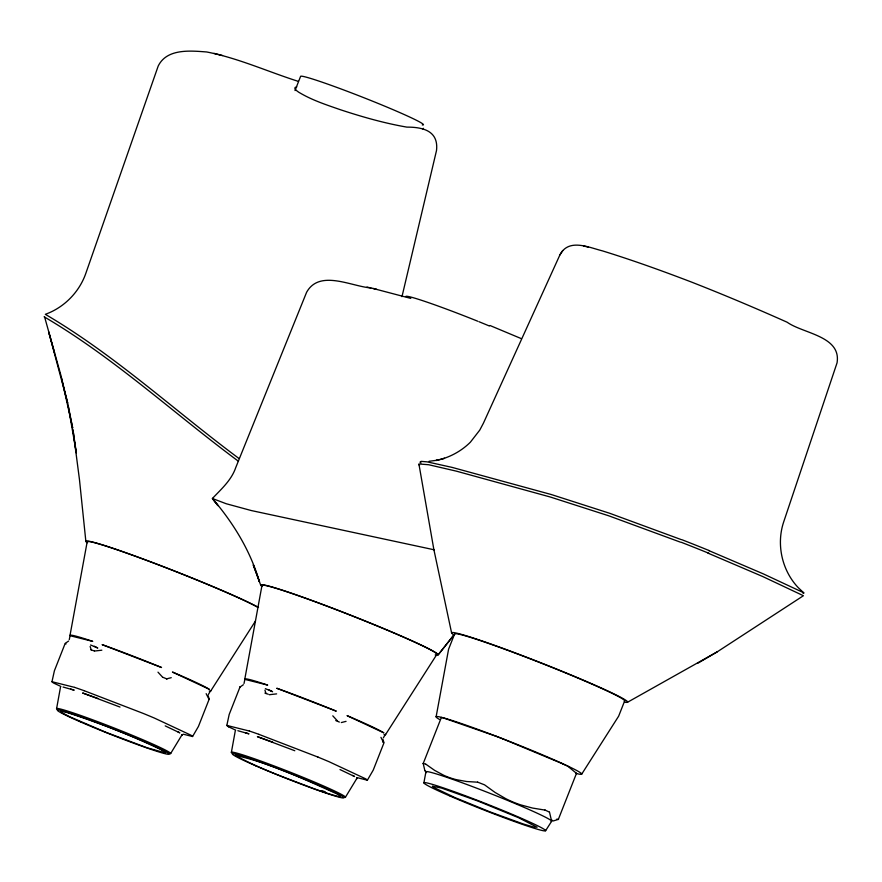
<?xml version="1.0" encoding="UTF-8"?>
<svg xmlns="http://www.w3.org/2000/svg" width="882" height="882" viewBox="0 0 882 882"><rect width="100%" height="100%" fill="white"/><g stroke="black" fill="none" stroke-linecap="round" stroke-linejoin="round"><path stroke-width="1.32" d="M56.602 708.588L60.483 687.232M231.393 752.269L235.274 730.902M70.02 635.327L87.153 541.978M244.81 679.008L261.943 585.659M423.889 782.841L425.918 771.816M436.138 716.68L448.585 649.229L454.583 634.037M69.259 639.648L70.064 635.713L92.742 641.379A75.676 3.826 21.5 0 0 70.064 635.713M267.544 685.049L244.854 679.383L244.005 683.528M60.913 686.472L53.593 683.043A75.632 3.826 21.5 0 1 51.972 681.72L54.397 670.772L65.18 643.408L68.553 641.082M228.559 726.79A75.643 3.826 21.5 0 1 226.828 725.423L229.188 714.453L239.97 687.089L243.344 684.752M401.972 296.683L436.513 150.491C438.817 130.282 421.927 127.096 406.867 127.118C384.265 123.204 362.149 116.876 340.386 109.721C326.638 104.936 312.625 100.394 300.023 92.974C298.27 92.136 291.534 87.461 296.749 86.932M420.163 462.113L421.155 461.363L427.075 461.848L452.157 467.405L551.349 494.548L609.859 513.346L681.069 539.541M295.007 90.559L300.564 76.458A66.007 3.341 21.5 0 1 367.739 99.247A66.007 3.341 21.5 0 1 422.291 124.935M208.119 695.622L209.21 699.073L198.439 726.437L192.574 736.525L183.258 734.199M441.342 717.496L423.206 763.525L424.848 770.548M624.643 700.981L618.646 716.173L581.679 774.176M802.653 592.858L803.954 593.035L798.221 587.621C781.849 570.378 776.105 544.139 783.778 521.637L837.051 362.855C841.505 336.009 803.105 333.628 787.152 322.228C755.389 308.061 723.339 294.522 690.948 281.854C661.754 270.697 632.317 260.091 602.45 250.874C588.724 247.456 568.581 237.931 559.861 254.997L483.424 423.173L479.742 430.14L470.371 442.202C461.01 451.474 448.96 457.901 436.039 460.492L444.528 458.331L443.679 458.53M422.985 129.147L423.393 128.309M208.361 694.509L210.721 690.529A75.676 3.826 21.5 0 1 209.221 691.014M356.725 777.538L367.364 780.206L373.229 770.118L384.001 742.754L382.909 739.303M182.354 735.29C180.137 735.158 183.291 735.665 182.221 734.486L170.667 753.493M345.457 797.174L357.012 778.167L356.482 779.071M383.35 737.815L385.511 734.21A75.676 3.815 21.5 0 1 383.99 734.684M562.771 250.521L559.861 254.997M210.765 690.904L255.493 621.005M385.555 734.585L436.888 654.378M545.616 830.679L551.57 821.374M453.987 634.72L438.189 654.797L454.109 634.853M707.97 553.124L762.643 576.497L803.414 595.725L717.32 651.787L627.477 702.281M61.134 711.256L62.137 712.788L69.788 716.801L106.193 732.413L147.239 747.826L165.595 752.963L161.913 750.086M698.004 663.121L717.32 651.787M101.838 650.199L94.484 651.048M276.628 693.88L269.275 694.729M171.251 677.685L166.5 678.886M346.053 721.366L341.29 722.556M238.956 458.464C174.382 410.472 114.98 355.126 45.313 314.323C64.066 307.62 79.314 292.129 85.841 273.31L158.198 66.04C166.863 48.378 190.203 50.726 206.708 51.972C238.305 58.113 267.841 71.696 298.403 81.398M429.049 461.286L436.877 460.272M213.356 498.484L212.408 498.495C221.095 489.267 231.404 480.282 235.715 467.658L306.605 292.273C319.482 269.153 351.091 286.352 370.826 287.94M477.669 782.191L466.688 781.518L456.468 779.699A119.445 92.842 -64.9 0 1 443.668 775.245L434.639 770.383L425.841 764.187M61.001 711.245L66.415 712.347M545.241 810.128L532.574 808.066L520.711 804.891A119.412 111.253 -76.1 0 1 505.717 798.64L495.045 792.433L484.56 784.848A77.032 3.914 21.5 0 0 477.559 782.125M434.352 549.828L251.293 510.546L226.167 503.721L212.408 498.495L217.997 505.673L212.727 498.881C233.554 523.302 250.4 550.875 259.473 581.844L253.266 564.877L260.642 585.009M70.648 689.062L74.187 690.176L63.063 687.034M245.439 732.744L248.978 733.857L237.853 730.715M373.02 288.458L410.803 298.392M366.967 287.058L376.647 289.296M583.509 245.979L588.261 247.092M61.531 377.595L44.596 316.914M51.983 681.72L74.595 687.365M226.773 725.401L249.386 731.046M213.973 53.372L222.54 55.522M272.714 742.137L257.401 736.657L294.797 750.736M97.924 698.456L82.61 692.987L120.007 707.055M66.525 712.369C99.038 722.788 130.988 735.257 161.781 750.02M495.794 736.161L443.977 718.146A77.021 3.903 21.5 0 0 441.375 717.463M680.276 542.11L608.889 515.849L550.247 496.996L456.38 471.153L428.696 464.737L418.906 463.965L433.834 549.398L451.584 632.846M276.904 688.302L336.274 711.157A75.676 3.815 21.5 0 0 276.948 688.335M258.867 734.342L318.06 757.12M84.066 690.661L143.27 713.439A75.632 3.826 21.5 0 1 154.394 718.069L190.953 735.191A75.632 3.826 21.5 0 1 192.574 736.503M489.995 325.513L521.383 338.655M340 769.567L354.63 776.546L352.591 775.41M165.21 725.886L179.84 732.865L177.789 731.729M708.698 550.522L763.261 573.851L803.601 592.704M502.696 738.807L563.366 764.088M265.372 688.666L272.582 691.697L269.087 689.922M90.581 644.985L97.792 648.027L94.297 646.241M347.232 715.721L383.913 732.898A75.676 3.815 21.5 0 0 347.243 715.732M228.394 726.724L235.703 730.153M433.878 787.516L454.638 797.449L490.271 811.98L523.147 823.931L533.202 826.952L537.083 827.228L518.572 817.713L477.669 800.955L441.452 788.045L432.367 786.204L433.525 787.262M235.803 755.665C259.837 768.917 286 777.957 311.567 787.802C311.103 787.791 352.899 802.697 336.703 793.767C304.841 779.512 267.797 762.081 235.726 755.554M238.228 461.099C173.489 413.074 113.91 357.673 44.1 316.792M567.633 766.083L576.486 773.36L558.35 819.389L553.334 820.933A119.434 18.456 -68.9 0 1 551.14 819.146L549.497 812.124M337.497 720.98L332.779 715.831M162.696 677.299L157.988 672.161M383.45 742.302L380.936 737.341M266.033 693.605L264.931 690.154M91.232 649.924L90.14 646.473M54.541 352.899L48.686 331.919L67.793 403.482L61.586 378.334L72.688 428.046L68.024 404.816L76.337 452.929L72.963 429.732L79.468 479.61L85.852 541.327M206.145 693.66L208.659 698.621A77.859 3.947 21.4 0 1 209.21 699.073M426.546 772.61A67.55 3.407 21.5 0 1 488.22 792.653A67.55 3.407 21.5 0 1 551.151 821.484M558.515 819.466A77.032 3.914 21.5 0 1 556.862 819.069M423.007 763.437A77.032 3.914 21.5 0 1 425.598 764.077M426.403 772.114A119.39 18.456 -68.9 0 1 424.837 770.581M576.585 773.404A77.021 3.903 21.5 0 1 575.781 773.216M495.684 736.095A77.021 3.903 21.5 0 1 502.63 738.763M439.567 719.492A78.255 3.947 21.5 0 1 511.803 742.324A78.255 3.947 21.5 0 1 576.277 773.492M454.759 634.423A91.397 4.597 21.5 0 1 541.03 663.043A91.397 4.597 21.5 0 1 624.28 701.168M454.384 635.249A94.606 4.785 21.5 0 1 539.96 662.437A94.606 4.785 21.5 0 1 624.699 702.171M562.429 763.768A77.043 3.826 21.6 0 1 566.729 765.763M544.944 810.029A76.999 3.859 21.5 0 1 549.221 812.024M419.578 465.332A110.36 5.689 22.3 0 1 418.862 464.505M681.687 539.63A238.096 20.286 18.9 0 1 709.415 550.677M421.001 462.973A109.974 5.667 22.3 0 1 420.284 462.157M681.18 542.254A238.592 20.363 18.9 0 1 709.007 553.345M57.396 709.613A61.31 3.098 21.5 0 1 114.406 728.102A61.31 3.098 21.5 0 1 169.52 753.746M74.727 687.42A75.632 3.826 21.5 0 1 84.198 690.705M163.148 677.398A77.671 4.002 21.5 0 1 166.996 679.008M90.912 649.769A78.002 3.936 21.5 0 1 94.165 650.905M66.018 643.97A77.848 3.936 21.5 0 1 65.389 643.485M87.627 542.606A94.021 4.752 21.5 0 1 156.037 563.929A94.021 4.752 21.5 0 1 257.632 607.213M87.031 542.673A95.388 4.829 21.5 0 1 152.818 562.639A95.388 4.829 21.5 0 1 258.514 607.477M405.863 296.55A66.007 3.341 21.5 0 1 477.823 321.257M479.003 321.732A66.007 3.341 21.5 0 1 489.422 326.009M232.153 753.272A61.31 3.109 21.5 0 1 289.362 771.838A61.31 3.109 21.5 0 1 344.289 797.416M325.293 791.827A61.31 3.109 21.5 0 1 321.71 790.581M238.03 756.58A61.31 3.109 21.5 0 1 235.461 755.257M249.319 731.002A75.643 3.826 21.5 0 1 258.801 734.298M317.983 757.098A75.643 3.826 21.5 0 1 329.03 761.706L365.743 778.872A75.643 3.826 21.5 0 1 367.353 780.228M264.909 693.076A77.859 4.057 21.6 0 1 268.183 694.211M382.766 741.905A77.859 4.057 21.6 0 1 383.516 742.446M335.777 720.572A77.881 3.737 21.6 0 1 339.361 722.06M239.97 687.332A77.881 3.98 21.3 0 1 239.606 686.946M262.417 586.276A94.021 4.752 21.5 0 1 349.548 614.842A94.021 4.752 21.5 0 1 436.392 654.62M244.854 679.394A75.676 3.815 21.5 0 1 267.61 685.093M261.833 586.354A95.388 4.829 21.5 0 1 353.682 616.408A95.388 4.829 21.5 0 1 435.19 654.929M161.472 667.476L102.103 644.632A75.676 3.826 21.5 0 1 161.505 667.487M209.122 689.217L172.431 672.04A75.676 3.826 21.5 0 1 209.1 689.195M450.184 796.115A65.4 3.319 21.5 0 0 545.418 830.877A65.4 3.319 21.5 0 0 458.651 793.282A65.4 3.319 21.5 0 0 450.184 796.115M80.835 722.06A59.998 3.032 21.5 0 0 168.804 754.264A59.998 3.032 21.5 0 0 90.008 720.043A59.998 3.032 21.5 0 0 80.835 722.06M255.515 765.697A59.998 3.043 21.5 0 0 343.583 797.934A59.998 3.043 21.5 0 0 264.92 763.768A59.998 3.043 21.5 0 0 255.515 765.697"/></g></svg>
